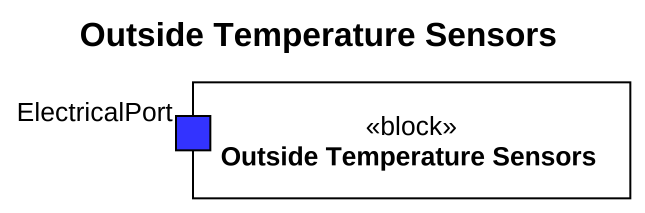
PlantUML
@startuml
title Outside Temperature Sensors
rectangle "Outside Temperature Sensors" as Outside_Temperature_Sensors <<block>> {
  port ElectricalPort #3333FF
}
@enduml
